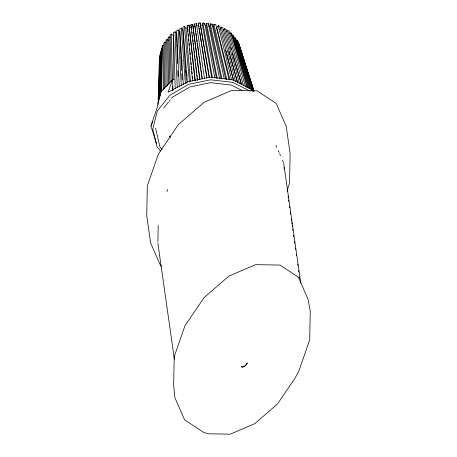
<?xml version="1.0" encoding="UTF-8"?>
<svg xmlns="http://www.w3.org/2000/svg" width="457" height="457" viewBox="0 0 457 457"><rect width="100%" height="100%" fill="white"/><g stroke="black" fill="none" stroke-linecap="round" stroke-linejoin="round"><path stroke-width="0.69" d="M165.874 86.944L165.937 40.696L166.988 39.388L168.616 40.405M173.146 79.718L173.363 35.497L171.192 34.144L170.141 35.457L171.044 81.335L160.55 92.245L156.911 108.32L150.947 125.978L156.425 143.418M164.583 88.738L164.886 42.01L165.977 42.684M163.303 89.635L163.835 43.318L164.886 42.01M161.681 91.788L162.395 45.403L163.68 45.694M161.247 91.817L162.018 46.911L162.395 45.403M157.888 241.713L158.196 225.524M160.813 92.44L161.641 48.419L161.264 49.927L160.361 93.788M159.893 96.318L160.887 51.435L160.51 52.943L159.43 98.375M158.967 100.249L160.133 54.446L159.756 55.954L158.51 102.254M159.236 78.29L159.27 76.867M159.653 62.609L159.373 58.279L158.059 104.305M159.99 96.324L160.178 94.965M160.361 93.605L160.55 92.245M211.711 77.696L202.428 25.381L202.908 23.021L204.742 23.238L214.859 78.153M204.502 24.415L204.742 23.238M216.424 78.244L206.101 25.809L206.575 23.45L208.415 23.667L219.611 78.707M208.175 24.849L208.415 23.667M221.142 78.861L209.769 26.243L210.249 23.884L212.082 24.101L224.216 78.61M211.842 25.278L212.082 24.101M225.855 79.415L213.442 26.672L213.916 24.312L215.755 24.529L229.123 79.861M166.982 191.603L167.679 189.592M287.219 189.981L289.532 183.326L290.109 153.643L286.225 126.332L276.182 103.448L257.051 90.84L231.739 90.435L204.108 102.282L178.356 124.584L158.413 153.952L147.308 185.902L146.731 215.578L150.616 242.895L160.658 265.78L161.818 266.54M150.947 125.978L152.809 121.431M233.567 80.746L219.783 26.352L218.229 25.575L216.829 27.666L230.042 80.055M219.931 29.219L221.331 27.129L222.885 27.906L237.571 82.797M223.382 30.248L224.433 28.682L225.987 29.459L241.393 84.162L235.178 63.02M226.483 31.801L227.535 30.236L229.088 31.013L245.592 86.893M170.175 37.445L169.09 36.766L168.039 38.08L168.462 84.248M163.612 108.126L168.427 102.111M169.301 101.02L170.181 99.929M171.495 98.289L172.369 97.198L189.369 87.264M171.044 81.335L172.677 79.609L174.043 79.689M229.774 33.544L230.825 32.773L231.859 33.995L248.031 87.807M231.836 35.983L232.887 35.212L233.921 36.429L250.053 88.944M235.961 40.856L237.012 40.085L238.046 41.307L254.069 91.343M177.55 63.569L176.493 33.669L175.037 31.71L173.471 32.624L175.231 88.767M181.646 70.761L179.618 31.841L178.161 29.882L176.596 30.796L179.258 86.362M186.233 80.421L182.749 30.013L181.292 28.054L179.727 28.968L183.331 84.711M190.472 81.295L185.879 28.185L184.417 26.226L182.857 27.14L187.37 82.311M192.603 81.055L187.187 25.495L189.027 25.118L195.19 80.329M197.361 80.044L190.866 24.741L192.711 24.364L199.915 79.358M202.125 79.061L194.551 23.981L196.39 23.604L196.916 25.918L198.755 25.541L198.972 26.94M206.89 78.084L198.229 23.227L200.069 22.85L209.357 77.416M185.879 28.185L187.718 27.808M189.558 27.431L191.397 27.054M193.237 26.677L195.076 26.3L195.362 28.403M189.975 86.91L210.683 82.66L231.333 85.082L242.558 90.697M200.594 25.164L202.428 25.381M204.879 25.666L206.101 25.809M208.546 26.1L209.769 26.243M212.219 26.529L213.442 26.672M250.065 91.063L232.704 82.38L210.7 79.792L188.644 84.322L169.89 95.285L157.294 110.994L152.775 129.074L157.019 146.771L160.681 151.101M252.755 91.172L250.922 89.006L232.327 79.701L210.323 77.113L188.261 81.649L168.067 92.183L172.677 79.609L172.946 90.6M162.126 149.525L159.881 146.868L155.574 128.097M275.977 145.32L276.822 147.251M278.239 150.473L279.09 152.41M279.655 153.695L280.507 155.631M282.489 160.139L283.62 162.721M173.797 36.749L173.363 35.497L173.483 41.884M176.922 45.797L177.573 47.677M180.955 57.473L182.069 60.695M185.571 70.829L187.067 75.159M253.749 90.417L238.777 43.518L239.131 44.992M239.348 45.671L253.806 91.052M252.155 86.293L239.485 46.471L239.839 47.945M253.012 88.995L253.658 91.017M242.861 57.462L243.941 60.861M246.1 67.659L248.042 73.777M249.768 79.215L251.71 85.333M237.012 40.085L253.167 91.046M252.304 90.869L235.983 38.868L234.949 37.651L250.967 89.224M232.887 35.212L249.162 88.755M230.825 32.773L247.117 87.607M230.557 47.328L231.162 49.373M232.367 53.469L232.967 55.514M233.373 56.879L234.778 61.655M227.535 30.236L243.592 85.887M228.797 51.304L229.757 54.726M230.145 56.097L237.64 82.791M224.433 28.682L239.399 83.163M225.609 50.51L226.158 52.572M226.523 53.943L233.664 80.735M221.331 27.129L235.578 81.797M218.229 25.575L231.568 79.746M170.158 137.243L169.838 135.906L170.027 137.237M213.916 24.312L226.746 79.581M198.229 23.227L198.624 24.964M194.551 23.981L194.945 25.718M190.866 24.741L191.266 26.477M187.187 25.495L187.587 27.231M210.249 23.884L221.988 78.987M206.575 23.45L217.235 78.427M202.908 23.021L212.356 77.136M200.069 22.85L209.272 77.593M199.195 28.334L201.28 41.598M201.503 42.998L201.72 44.392M201.943 45.786L206.775 76.508M196.39 23.604L204.508 78.575M283.723 163.423L300.752 283.066M283.98 167.616L284.18 169.027M287.19 190.175L287.39 191.586M288.093 196.521L288.298 197.932M288.596 200.046L288.795 201.457M289.498 206.393L289.698 207.804M290.401 212.739L290.606 214.144M291.303 219.08L291.509 220.491M291.806 222.605L292.006 224.016M292.212 225.427L292.411 226.838M292.709 228.951L292.914 230.362M293.611 235.298L293.817 236.709M294.519 241.644L294.719 243.05M295.422 247.985L295.622 249.396M296.325 254.332L296.524 255.743M297.73 264.203L297.93 265.614M298.632 270.55L298.832 271.961M299.535 276.896L299.735 278.302M157.859 243.118L174.385 359.242M195.556 29.802L195.842 31.904M196.036 33.31L196.704 38.217M196.898 39.616L197.19 41.718M197.378 43.124L197.67 45.226M197.858 46.625L198.532 51.532M198.721 52.938L199.012 55.04M199.201 56.44L199.492 58.542M199.68 59.947L200.355 64.854M200.549 66.254L200.834 68.356M201.029 69.761L202.177 78.17M192.711 24.364L199.743 79.552M191.477 27.757L191.723 29.871M191.969 31.979L192.134 33.39M192.38 35.497L192.626 37.611M192.871 39.725L193.122 41.833M193.282 43.244L193.528 45.352M193.774 47.465L194.025 49.579M194.185 50.984L194.431 53.098M194.682 55.206L194.928 57.319M195.088 58.724L195.333 60.838M195.585 62.952L195.83 65.06M195.99 66.471L196.321 69.281M196.487 70.692L196.733 72.806M196.978 74.914L197.224 77.027M197.39 78.433L197.635 80.546M189.027 25.118L194.985 80.563M187.856 29.225L188.055 31.344M188.33 34.172L188.535 36.292M188.81 39.119L188.947 40.53M189.215 43.358L189.421 45.477M189.695 48.305L189.901 50.424M190.101 52.544L190.306 54.663M190.58 57.491L190.786 59.61M191.06 62.438L191.26 64.557M191.466 66.676L191.74 69.504M191.946 71.623L192.151 73.743M192.42 76.57L192.626 78.69M184.417 26.226L189.449 81.837M181.292 28.054L185.348 83.488M186.33 81.792L186.422 83.163M178.161 29.882L181.315 85.893M181.795 73.56L182.12 79.849M175.037 31.71L177.247 87.59M177.802 70.681L178.002 76.37M171.192 34.144L172.369 80.466M172.518 86.173L172.626 90.446M169.09 36.766L169.764 83.163M166.988 39.388L167.171 86.036M174.22 356.631L173.66 385.222L174.882 397.664L184.628 419.874L203.199 432.111L207.924 433.79L230.305 434.15L254.738 423.673L277.502 403.954L295.142 377.985L298.929 370.861L309.709 339.848L310.269 311.046L308.041 299.244L298.37 277.199L279.935 265.054L255.554 264.66L228.94 276.074L204.13 297.564L184.919 325.852L174.22 356.631M247.226 363.029C246.152 365.252 243.901 367.799 241.17 366.902C243.838 367.337 246.026 365.177 247.226 363.029"/></g></svg>
